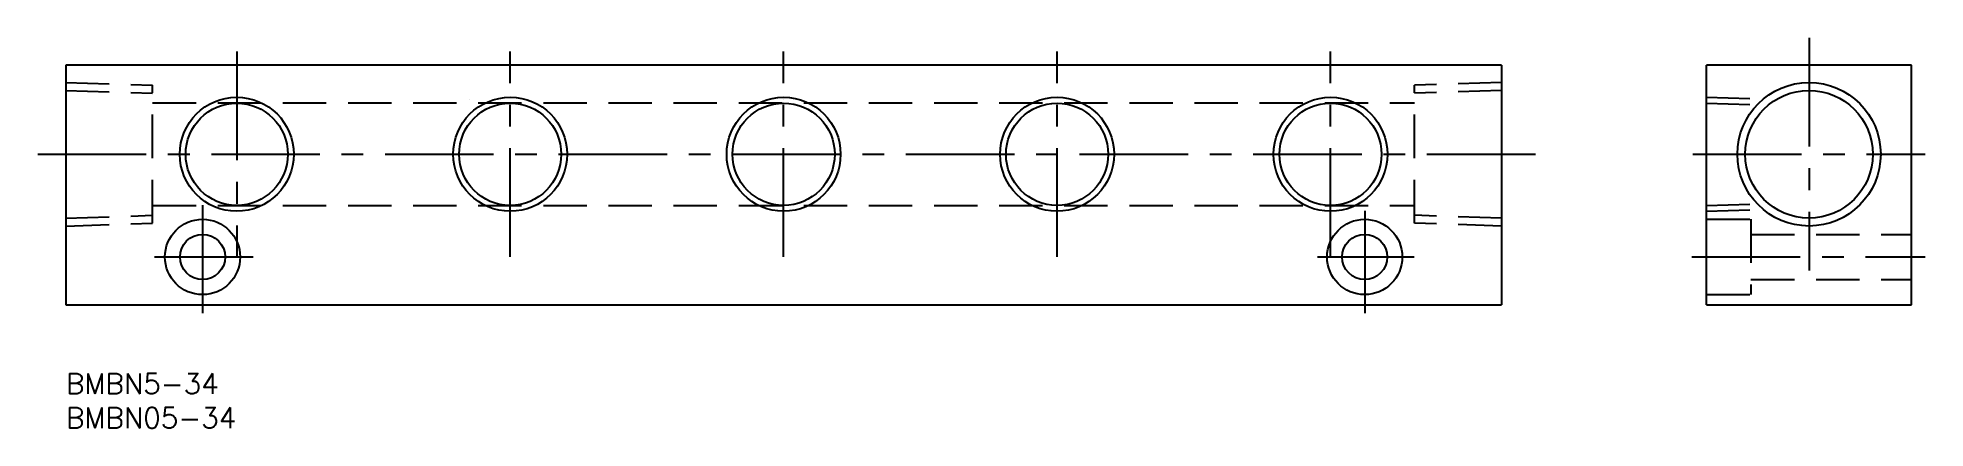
# Model space of a CAD drawing. Extents: x -4 to 272, y -8 to 49.
import ezdxf

# ---------------------------------------------------------------- set-up
doc = ezdxf.new("R2010")
doc.units = 0
doc.header["$LTSCALE"] = 0.5
doc.linetypes.add('CENTER', pattern=[50.8, 31.75, -6.35, 6.35, -6.35])
doc.linetypes.add('DASHED', pattern=[19.05, 12.7, -6.35])
doc.layers.get('0').update_dxf_attribs({"linetype": 'CONTINUOUS'})
for name, color, linetype in [('MSM_CENTER', 1, 'CENTER'), ('MSM_CONTINUOUS', 7, 'CONTINUOUS'), ('MSM_DASHED', 4, 'DASHED'), ('MSM_NARROW', 5, 'CONTINUOUS'), ('MSM_PART_NUMBER', 7, 'CONTINUOUS')]:
    doc.layers.add(name, color=color, linetype=linetype)
doc.styles.get("Standard").update_dxf_attribs({"font": 'txt.shx', "height": 3, "bigfont": 'bigfont.shx'})

msp = doc.modelspace()

# ---------------------------------------------------------------- linework, layer by layer
for p, q in [((59, 40.05), (59, 40.05)), ((105, 40.05), (105, 40.05))]:
    msp.add_line(p, q)
at = {"layer": 'MSM_CENTER'}
for p, q in [((25, 47), (25, 17)), ((65, 17), (65, 47)), ((105, 17), (105, 47)), ((145, 17), (145, 47)), ((185, 17), (185, 47)), ((255, 49), (255, 15)), ((-4.11, 32), (217.56, 32)), ((238, 32), (272, 32)), ((20, 24.54), (20, 8.77)), ((190, 23.75), (190, 8.77)), ((12.95, 17), (27.38, 17)), ((183.08, 17), (197.25, 17)), ((237.85, 17), (271.98, 17))]:
    msp.add_line(p, q, dxfattribs=at)
at = {"layer": 'MSM_CONTINUOUS'}
for p, q in [((210, 45), (0, 45)), ((0, 45), (0, 10)), ((210, 45), (210, 10)), ((240, 10), (240, 45)), ((270, 45), (240, 45)), ((270, 10), (270, 45)), ((0, 10), (210, 10)), ((240, 10), (270, 10))]:
    msp.add_line(p, q, dxfattribs=at)
for centre, radius in [((25, 32), 7.47), ((65, 32), 7.47), ((105, 32), 7.47), ((145, 32), 7.47), ((185, 32), 7.47), ((255, 32), 9.32), ((20, 17), 5.5), ((190, 17), 5.5), ((20, 17), 3.3), ((190, 17), 3.3)]:
    msp.add_circle(centre, radius, dxfattribs=at)
at = {"layer": 'MSM_DASHED'}
for p, q in [((0, 42.48), (12.7, 42.08)), ((12.7, 21.92), (12.7, 42.08)), ((210, 42.48), (197.3, 42.08)), ((197.3, 21.92), (197.3, 42.08)), ((0, 41.32), (12.7, 40.92)), ((12.7, 39.5), (197.3, 39.5)), ((210, 41.32), (197.3, 40.92)), ((240, 40.33), (248.32, 40.07)), ((240, 39.47), (247.43, 39.24)), ((0, 22.68), (12.7, 23.08)), ((12.7, 24.5), (197.3, 24.5)), ((210, 22.68), (197.3, 23.08)), ((240, 24.53), (247.43, 24.76)), ((240, 23.67), (248.32, 23.93)), ((240, 22.5), (246.5, 22.5)), ((246.5, 22.5), (246.5, 11.5)), ((0, 21.52), (12.7, 21.92)), ((210, 21.52), (197.3, 21.92)), ((246.5, 20.3), (270, 20.3)), ((240, 11.5), (246.5, 11.5)), ((246.5, 13.7), (270, 13.7))]:
    msp.add_line(p, q, dxfattribs=at)
at = {"layer": 'MSM_NARROW'}
for centre, radius in [((255, 32), 10.48), ((25, 32), 8.33), ((65, 32), 8.33), ((105, 32), 8.33), ((145, 32), 8.33), ((185, 32), 8.33)]:
    msp.add_circle(centre, radius, dxfattribs=at)

# ---------------------------------------------------------------- texts
at = {"layer": 'MSM_PART_NUMBER'}
for s, p in [('BMBN5-34', (0, -3)), ('BMBN05-34', (0, -8))]:
    msp.add_text(s, height=3, dxfattribs=at).set_placement(p)

doc.saveas('drawing.dxf')
